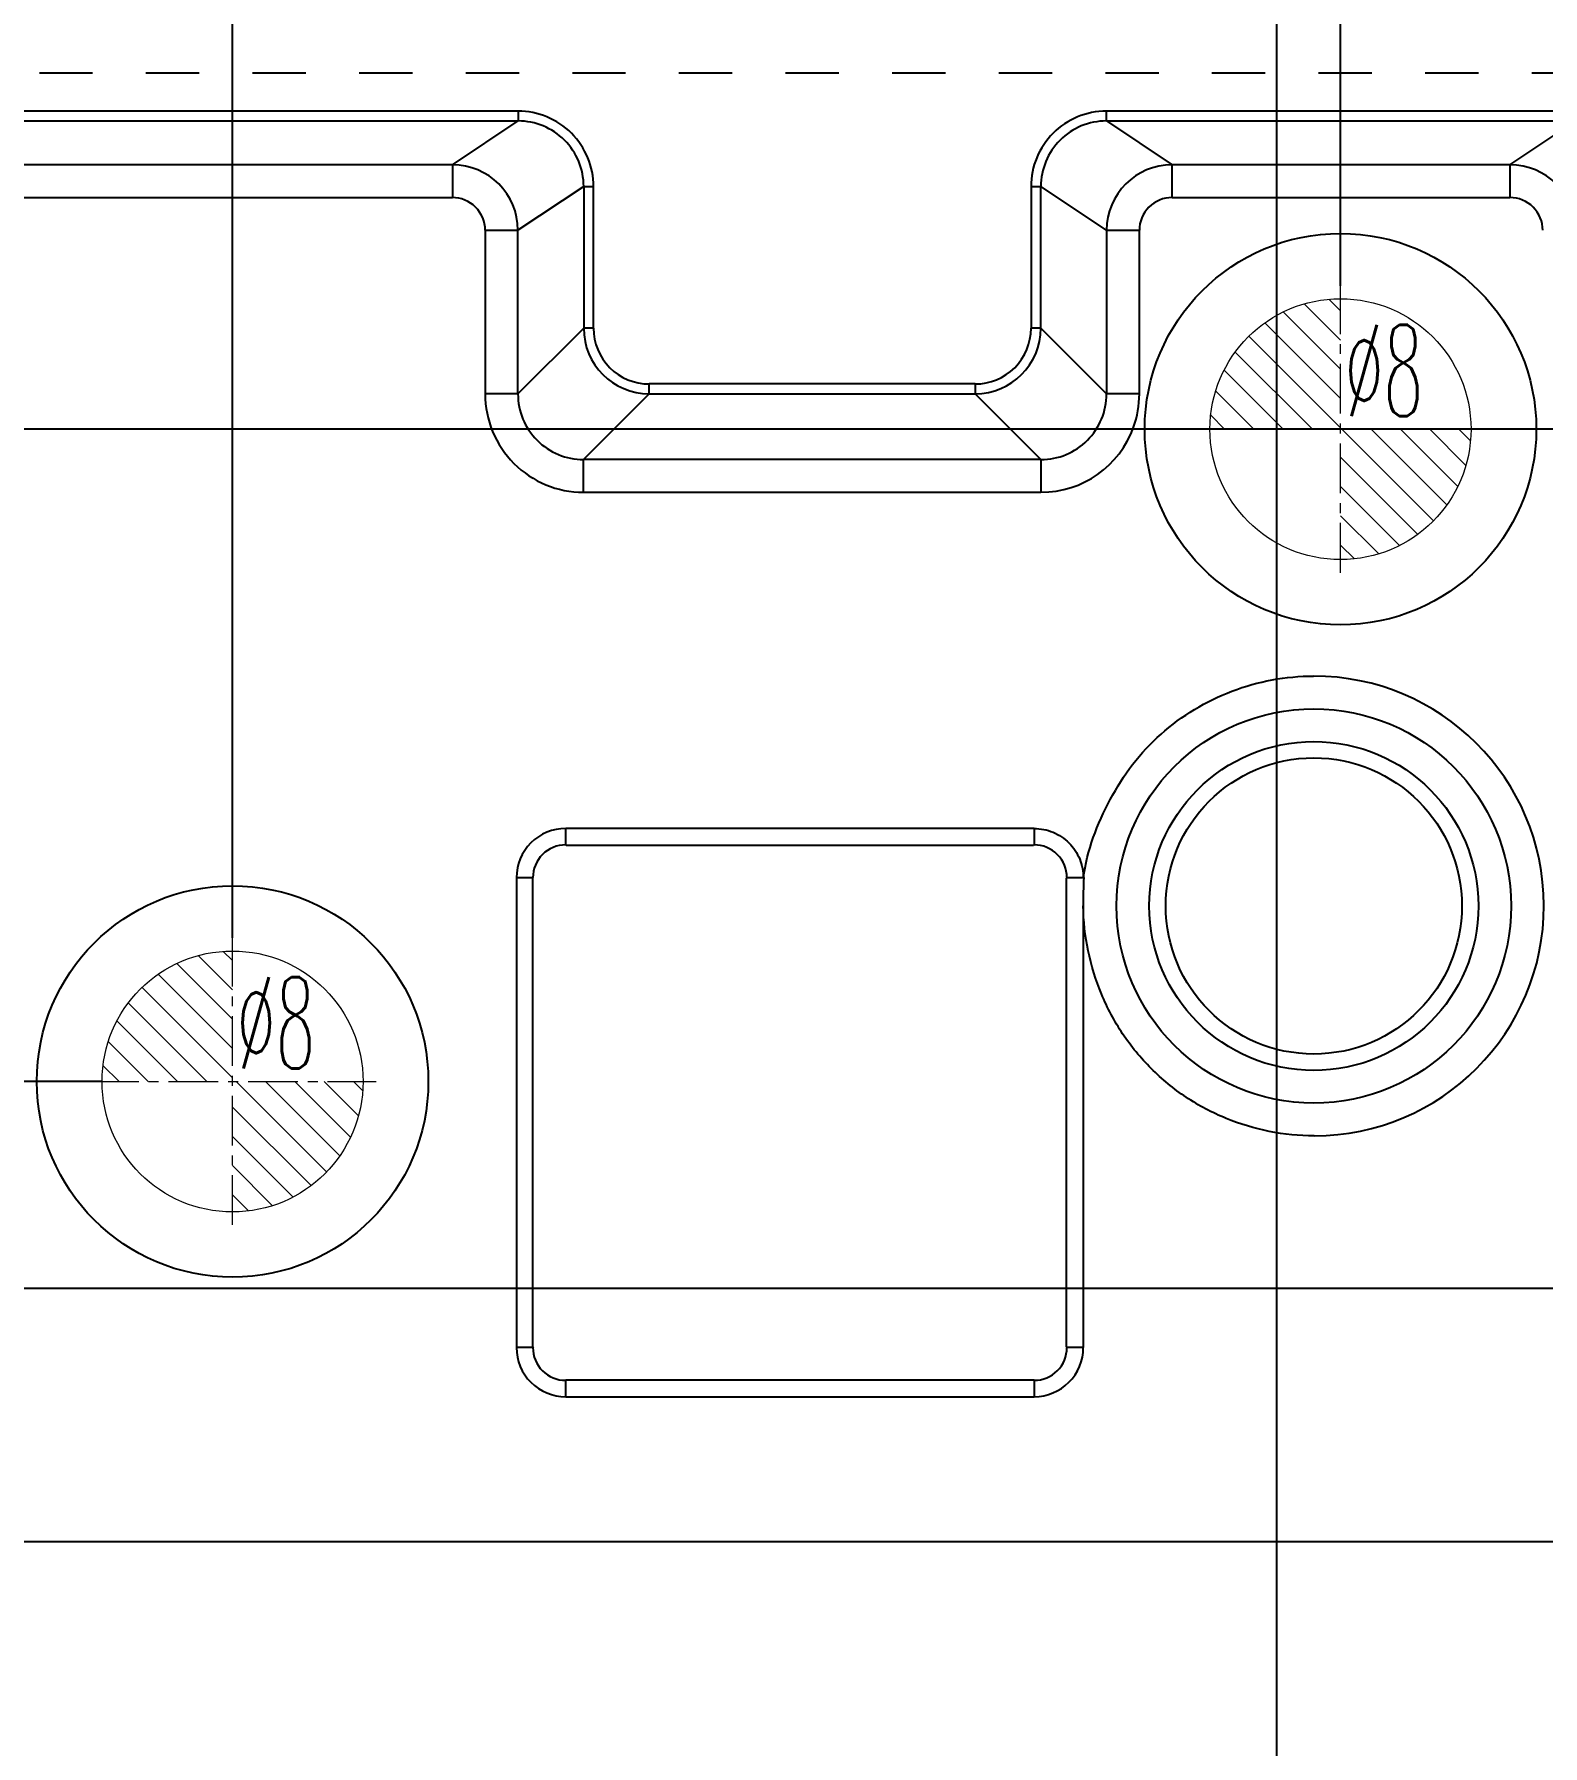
# Model space of a CAD drawing. Header units: millimetres. Extents: x -1265 to 1982, y -12197 to 1934.
# Drawn here: x -52 to -5.8, y -3891.1 to -3838.6 of the extents above; entities that cross this region are included whole.
import ezdxf
from ezdxf.enums import TextEntityAlignment as Align

# ---------------------------------------------------------------- set-up
doc = ezdxf.new("R2010")
doc.units = ezdxf.units.MM
doc.header["$LTSCALE"] = 16.335
doc.header["$PDMODE"] = 3
doc.header["$PDSIZE"] = 0.3125
doc.linetypes.add('CENTER', pattern=[0.6, 0.375, -0.075, 0.075, -0.075])
doc.linetypes.add('HIDDEN', pattern=[0.2, 0.1, -0.1])
doc.layers.get('0').update_dxf_attribs({"linetype": 'CONTINUOUS'})
doc.layers.get('Defpoints').update_dxf_attribs({"linetype": 'CONTINUOUS'})
doc.layers.add('DEFAULT_2', color=8, linetype='HIDDEN')
doc.layers.add('DIM', color=3, linetype='CONTINUOUS')
doc.layers.add('epin', color=13, linetype='CONTINUOUS', lineweight=9)
doc.styles.get("Standard").update_dxf_attribs({"font": 'txt', "width": 0.8})
doc.styles.add('TXT05', font='txt.shx', dxfattribs={"width": 0.5, "bigfont": 'gbcbig.shx'})
doc.dimstyles.new('11', dxfattribs={"dimtxt": 8, "dimasz": 8, "dimexe": 0, "dimexo": 0, "dimgap": 0, "dimtad": 0, "dimdsep": 46, "dimtxsty": 'Standard', "dimcen": 0, "dimclrd": 4, "dimclre": 4, "dimclrt": 6, "dimazin": 0, "dimtp": 0.01, "dimtm": 0.01, "dimtfac": 1, "dimtofl": 0, "dimtmove": 0, "dimatfit": 3, "dimfxl": 0, "dimtolj": 1, "dimarcsym": 0})

# ---------------------------------------------------------------- blocks, each defined once
blk = doc.blocks.new('epin_ejp_8')
at = {"layer": 'epin'}
h = blk.add_hatch(dxfattribs=at)
h.set_pattern_fill('_ANSI31', color=123, scale=0.2, angle=90, style=0)
h.set_pattern_definition([(135, (-2636.144526153047, 786.836571057916), (-0.4490128060534577, -0.4490128060534576), [])])
h.paths.add_polyline_path([(0, 4, 0.4142135623730951), (-4, 0), (0, -1.13686837721616e-13)])
h.paths.add_polyline_path([(4, 0), (0, -1.13686837721616e-13), (0, -4, 0.4142135623730951)])
at = {"layer": 'epin', "color": 1, "linetype": 'CENTER', "ltscale": 0.2487909397000306}
for p, q in [((0, -4.399999999999977), (0, 4.399999999999977)), ((-4.400000000000091, 0), (4.400000000000091, 0))]:
    blk.add_line(p, q, dxfattribs=at)
at = {"layer": 'epin'}
blk.add_circle((0, 0), 4, dxfattribs=at)
at = {"layer": 'epin', "color": 6, "style": 'TXT05', "width": 0.5}
blk.add_text('%%c8', height=2.8, dxfattribs=at).set_placement((1.32666666666637, 1.799999999999955), align=Align.MIDDLE)
blk = doc.blocks.new('09')
at = {"layer": 'epin'}
for p in [(-81.04549226877407, 2226.991178757758), (-115, 2206.991178757758)]:
    blk.add_blockref('epin_ejp_8', p, dxfattribs=at)
blk = doc.blocks.new('*D801')
at = {"layer": 'Defpoints', "color": 0}
for p in [(-140.2035707275354, -3884.866517514502), (16.34467641374681, -3884.866517514502), (69.32443530597135, -4030.591517514473)]:
    blk.add_point(p, dxfattribs=at)
at = {"layer": 'DIM', "color": 4, "lineweight": -2}
blk.add_line((16.34467641374681, -3884.866517514502), (-140.2035707275354, -3884.866517514502), dxfattribs=at)
at = {"layer": 'DIM', "color": 6, "insert": (-147.6702373942021, -3884.866517514502), "char_height": 4, "attachment_point": 5}
blk.add_mtext('\\A1;145.73', dxfattribs=at)
blk = doc.blocks.new('*D802')
at = {"layer": 'Defpoints', "color": 0}
for p in [(-140.2035707275354, -3879.866517514502), (-121.8780646940532, -3884.663009716902), (69.32443530597135, -4030.591517514473)]:
    blk.add_point(p, dxfattribs=at)
at = {"layer": 'DIM', "color": 4, "lineweight": -2}
for p, q in [((-136.2035707275354, -3879.866517514502), (-140.2035707275354, -3879.866517514502)), ((-132.2035707275354, -3884.663009716902), (-136.2035707275354, -3879.866517514502)), ((-121.8780646940532, -3884.663009716902), (-132.2035707275354, -3884.663009716902))]:
    blk.add_line(p, q, dxfattribs=at)
at = {"layer": 'DIM', "color": 6, "insert": (-147.6702373942021, -3879.866517514502), "char_height": 4, "attachment_point": 5}
blk.add_mtext('\\A1;145.93', dxfattribs=at)
blk = doc.blocks.new('*D803')
at = {"layer": 'Defpoints', "color": 0}
for p in [(-140.2035707275354, -3874.866517514502), (65.38143289409345, -3877.099017514503), (69.32443530597135, -4030.591517514473)]:
    blk.add_point(p, dxfattribs=at)
at = {"layer": 'DIM', "color": 4, "lineweight": -2}
for p, q in [((-136.2035707275354, -3874.866517514502), (-140.2035707275354, -3874.866517514502)), ((-132.2035707275354, -3877.099017514503), (-136.2035707275354, -3874.866517514502)), ((65.38143289409345, -3877.099017514503), (-132.2035707275354, -3877.099017514503))]:
    blk.add_line(p, q, dxfattribs=at)
at = {"layer": 'DIM', "color": 6, "insert": (-147.6702373942021, -3874.866517514502), "char_height": 4, "attachment_point": 5}
blk.add_mtext('\\A1;153.49', dxfattribs=at)
blk = doc.blocks.new('*D804')
at = {"layer": 'Defpoints', "color": 0}
for p in [(-140.2035707275354, -3869.866517514502), (-49.92806463956532, -3870.746517514542), (69.32443530597135, -4030.591517514473)]:
    blk.add_point(p, dxfattribs=at)
at = {"layer": 'DIM', "color": 4, "lineweight": -2}
for p, q in [((-136.2035707275354, -3869.866517514502), (-140.2035707275354, -3869.866517514502)), ((-132.2035707275354, -3870.746517514542), (-136.2035707275354, -3869.866517514502)), ((-49.92806463956532, -3870.746517514542), (-132.2035707275354, -3870.746517514542))]:
    blk.add_line(p, q, dxfattribs=at)
at = {"layer": 'DIM', "color": 6, "insert": (-147.6702373942021, -3869.866517514502), "char_height": 4, "attachment_point": 5}
blk.add_mtext('\\A1;159.85', dxfattribs=at)
blk = doc.blocks.new('*D805')
at = {"layer": 'Defpoints', "color": 0}
for p in [(-140.2035707275354, -3864.866517514502), (-110.9280646395653, -3869.099036059859), (69.32443530597135, -4030.591517514473)]:
    blk.add_point(p, dxfattribs=at)
at = {"layer": 'DIM', "color": 4, "lineweight": -2}
for p, q in [((-136.2035707275354, -3864.866517514502), (-140.2035707275354, -3864.866517514502)), ((-132.2035707275354, -3869.099036059859), (-136.2035707275354, -3864.866517514502)), ((-110.9280646395653, -3869.099036059859), (-132.2035707275354, -3869.099036059859))]:
    blk.add_line(p, q, dxfattribs=at)
at = {"layer": 'DIM', "color": 6, "insert": (-147.1369040608687, -3864.866517514502), "char_height": 4, "attachment_point": 5}
blk.add_mtext('\\A1;161.49', dxfattribs=at)
blk = doc.blocks.new('*D806')
at = {"layer": 'Defpoints', "color": 0}
for p in [(-140.2035707275354, -3850.746517514542), (21.12443530596164, -3850.746517514542), (69.32443530597135, -4030.591517514473)]:
    blk.add_point(p, dxfattribs=at)
at = {"layer": 'DIM', "color": 4, "lineweight": -2}
blk.add_line((21.12443530596164, -3850.746517514542), (-140.2035707275354, -3850.746517514542), dxfattribs=at)
at = {"layer": 'DIM', "color": 6, "insert": (-147.6702373942021, -3850.746517514542), "char_height": 4, "attachment_point": 5}
blk.add_mtext('\\A1;179.85', dxfattribs=at)
blk = doc.blocks.new('*D807')
at = {"layer": 'Defpoints', "color": 0}
for p in [(-140.2035707275354, -3845.746517514542), (-75.25234530803573, -3845.914923119702), (69.32443530597135, -4030.591517514473)]:
    blk.add_point(p, dxfattribs=at)
at = {"layer": 'DIM', "color": 4, "lineweight": -2}
for p, q in [((-136.2035707275354, -3845.746517514542), (-140.2035707275354, -3845.746517514542)), ((-132.2035707275354, -3845.914923119702), (-136.2035707275354, -3845.746517514542)), ((-75.25234530803573, -3845.914923119702), (-132.2035707275354, -3845.914923119702))]:
    blk.add_line(p, q, dxfattribs=at)
at = {"layer": 'DIM', "color": 6, "insert": (-147.6702373942021, -3845.746517514542), "char_height": 4, "attachment_point": 5}
blk.add_mtext('\\A1;184.68', dxfattribs=at)
blk = doc.blocks.new('*D813')
at = {"layer": 'Defpoints', "color": 0}
for p in [(-11.97355690833939, -3828.483715444941), (-11.97355690833939, -3846.346517514542), (69.32443530597135, -4030.591517514473)]:
    blk.add_point(p, dxfattribs=at)
at = {"layer": 'DIM', "color": 4, "lineweight": -2}
blk.add_line((-11.97355690833939, -3846.346517514542), (-11.97355690833939, -3828.483715444941), dxfattribs=at)
at = {"layer": 'DIM', "color": 6, "insert": (-11.97355690833877, -3824.217048778275), "char_height": 4, "attachment_point": 5, "rotation": 90}
blk.add_mtext('\\A1;81.3', dxfattribs=at)
blk = doc.blocks.new('*D814')
at = {"layer": 'Defpoints', "color": 0}
for p in [(-16.97355690833939, -3828.483715444941), (-13.92806463956532, -3931.346517514542), (69.32443530597135, -4030.591517514473)]:
    blk.add_point(p, dxfattribs=at)
at = {"layer": 'DIM', "color": 4, "lineweight": -2}
for p, q in [((-16.97355690833939, -3832.483715444941), (-16.97355690833939, -3828.483715444941)), ((-13.9280646395653, -3836.483715444941), (-16.97355690833939, -3832.483715444941)), ((-13.92806463956532, -3931.346517514542), (-13.9280646395653, -3836.483715444941))]:
    blk.add_line(p, q, dxfattribs=at)
at = {"layer": 'DIM', "color": 6, "insert": (-16.97355690833878, -3822.083715444941), "char_height": 4, "attachment_point": 5, "rotation": 90}
blk.add_mtext('\\A1;83.25', dxfattribs=at)
blk = doc.blocks.new('*D815')
at = {"layer": 'Defpoints', "color": 0}
for p in [(-45.92806463956532, -3828.483715444941), (-45.92806463956532, -3866.346517514542), (69.32443530597135, -4030.591517514473)]:
    blk.add_point(p, dxfattribs=at)
at = {"layer": 'DIM', "color": 4, "lineweight": -2}
blk.add_line((-45.92806463956532, -3866.346517514542), (-45.92806463956532, -3828.483715444941), dxfattribs=at)
at = {"layer": 'DIM', "color": 6, "insert": (-45.9280646395647, -3821.550382111608), "char_height": 4, "attachment_point": 5, "rotation": 90}
blk.add_mtext('\\A1;115.25', dxfattribs=at)
blk = doc.blocks.new('*D816')
at = {"layer": 'Defpoints', "color": 0}
for p in [(-54.5430646940532, -3828.483715444941), (-54.5430646940532, -3927.614497804258), (69.32443530597135, -4030.591517514473)]:
    blk.add_point(p, dxfattribs=at)
at = {"layer": 'DIM', "color": 4, "lineweight": -2}
blk.add_line((-54.5430646940532, -3927.614497804258), (-54.5430646940532, -3828.483715444941), dxfattribs=at)
at = {"layer": 'DIM', "color": 6, "insert": (-54.54306469405258, -3821.017048778275), "char_height": 4, "attachment_point": 5, "rotation": 90}
blk.add_mtext('\\A1;123.87', dxfattribs=at)
blk = doc.blocks.new('*D817')
at = {"layer": 'Defpoints', "color": 0}
for p in [(-70.9280646940532, -3828.483715444941), (-70.9280646940532, -3873.646259061453), (69.32443530597135, -4030.591517514473)]:
    blk.add_point(p, dxfattribs=at)
at = {"layer": 'DIM', "color": 4, "lineweight": -2}
blk.add_line((-70.9280646940532, -3873.646259061453), (-70.9280646940532, -3828.483715444941), dxfattribs=at)
at = {"layer": 'DIM', "color": 6, "insert": (-70.92806469405258, -3821.283715444942), "char_height": 4, "attachment_point": 5, "rotation": 90}
blk.add_mtext('\\A1;140.25', dxfattribs=at)
blk = doc.blocks.new('*D818')
at = {"layer": 'Defpoints', "color": 0}
for p in [(-75.9280646940532, -3828.483715444941), (-73.53129098455321, -3842.614923119702), (69.32443530597135, -4030.591517514473)]:
    blk.add_point(p, dxfattribs=at)
at = {"layer": 'DIM', "color": 4, "lineweight": -2}
for p, q in [((-75.9280646940532, -3832.483715444941), (-75.9280646940532, -3828.483715444941)), ((-73.53129098455321, -3836.483715444941), (-75.9280646940532, -3832.483715444941)), ((-73.53129098455321, -3842.614923119702), (-73.53129098455321, -3836.483715444941))]:
    blk.add_line(p, q, dxfattribs=at)
at = {"layer": 'DIM', "color": 6, "insert": (-75.92806469405258, -3821.017048778275), "char_height": 4, "attachment_point": 5, "rotation": 90}
blk.add_mtext('\\A1;142.86', dxfattribs=at)
blk = doc.blocks.new('*D819')
at = {"layer": 'Defpoints', "color": 0}
for p in [(-80.9280646940532, -3828.483715444941), (-78.66306469405322, -4026.320267514502), (69.32443530597135, -4030.591517514473)]:
    blk.add_point(p, dxfattribs=at)
at = {"layer": 'DIM', "color": 4, "lineweight": -2}
for p, q in [((-80.9280646940532, -3832.483715444941), (-80.9280646940532, -3828.483715444941)), ((-78.66306469405318, -3836.483715444941), (-80.9280646940532, -3832.483715444941)), ((-78.66306469405322, -4026.320267514502), (-78.66306469405318, -3836.483715444941))]:
    blk.add_line(p, q, dxfattribs=at)
at = {"layer": 'DIM', "color": 6, "insert": (-80.92806469405258, -3821.017048778275), "char_height": 4, "attachment_point": 5, "rotation": 90}
blk.add_mtext('\\A1;147.99', dxfattribs=at)
blk = doc.blocks.new('*D820')
at = {"layer": 'Defpoints', "color": 0}
for p in [(-97.58009372802917, -3828.799823757268), (-93.92806463956532, -4010.108108161006), (69.32443530597135, -4030.591517514473)]:
    blk.add_point(p, dxfattribs=at)
at = {"layer": 'DIM', "color": 4, "lineweight": -2}
for p, q in [((-97.58009372802917, -3832.799823757268), (-97.58009372802917, -3828.799823757268)), ((-93.92806463956528, -3836.799823757268), (-97.58009372802917, -3832.799823757268)), ((-93.92806463956532, -4010.108108161006), (-93.92806463956528, -3836.799823757268))]:
    blk.add_line(p, q, dxfattribs=at)
at = {"layer": 'DIM', "color": 6, "insert": (-97.58009372802854, -3821.333157090602), "char_height": 4, "attachment_point": 5, "rotation": 90}
blk.add_mtext('\\A1;163.25', dxfattribs=at)
blk = doc.blocks.new('*D821')
at = {"layer": 'Defpoints', "color": 0}
for p in [(-85.9280646940532, -3828.483715444941), (-85.9280646940532, -3989.493549696701), (69.32443530597135, -4030.591517514473)]:
    blk.add_point(p, dxfattribs=at)
at = {"layer": 'DIM', "color": 4, "lineweight": -2}
blk.add_line((-85.9280646940532, -3989.493549696701), (-85.9280646940532, -3828.483715444941), dxfattribs=at)
at = {"layer": 'DIM', "color": 6, "insert": (-85.92806469405258, -3821.017048778275), "char_height": 4, "attachment_point": 5, "rotation": 90}
blk.add_mtext('\\A1;155.25', dxfattribs=at)
blk = doc.blocks.new('*D822')
at = {"layer": 'Defpoints', "color": 0}
for p in [(-115.7400048813579, -3828.471217531514), (-112.8330646940532, -4023.099036059859), (69.32443530597135, -4030.591517514473)]:
    blk.add_point(p, dxfattribs=at)
at = {"layer": 'DIM', "color": 4, "lineweight": -2}
for p, q in [((-115.7400048813579, -3832.471217531514), (-115.7400048813579, -3828.471217531514)), ((-112.8330646940532, -3836.471217531514), (-115.7400048813579, -3832.471217531514)), ((-112.8330646940532, -4023.099036059859), (-112.8330646940532, -3836.471217531514))]:
    blk.add_line(p, q, dxfattribs=at)
at = {"layer": 'DIM', "color": 6, "insert": (-115.7400048813573, -3821.537884198181), "char_height": 4, "attachment_point": 5, "rotation": 90}
blk.add_mtext('\\A1;182.16', dxfattribs=at)
blk = doc.blocks.new('*D823')
at = {"layer": 'Defpoints', "color": 0}
for p in [(-104.7930646940532, -3828.483715444941), (-104.7930646940532, -3942.687765781309), (69.32443530597135, -4030.591517514473)]:
    blk.add_point(p, dxfattribs=at)
at = {"layer": 'DIM', "color": 4, "lineweight": -2}
blk.add_line((-104.7930646940532, -3942.687765781309), (-104.7930646940532, -3828.483715444941), dxfattribs=at)
at = {"layer": 'DIM', "color": 6, "insert": (-104.7930646940526, -3821.550382111608), "char_height": 4, "attachment_point": 5, "rotation": 90}
blk.add_mtext('\\A1;174.12', dxfattribs=at)
blk = doc.blocks.new('*D824')
at = {"layer": 'Defpoints', "color": 0}
for p in [(-132.6501339203824, -3828.316640828249), (-124.9280646395653, -3937.510286059859), (69.32443530597135, -4030.591517514473)]:
    blk.add_point(p, dxfattribs=at)
at = {"layer": 'DIM', "color": 4, "lineweight": -2}
for p, q in [((-132.6501339203824, -3832.316640828249), (-132.6501339203824, -3828.316640828249)), ((-124.9280646395653, -3836.316640828249), (-132.6501339203824, -3832.316640828249)), ((-124.9280646395653, -3937.510286059859), (-124.9280646395653, -3836.316640828249))]:
    blk.add_line(p, q, dxfattribs=at)
at = {"layer": 'DIM', "color": 6, "insert": (-132.6501339203817, -3820.849974161582), "char_height": 4, "attachment_point": 5, "rotation": 90}
blk.add_mtext('\\A1;194.25', dxfattribs=at)
blk = doc.blocks.new('*D825')
at = {"layer": 'Defpoints', "color": 0}
for p in [(-91.92806463956532, -3828.483715444941), (-91.92806463956532, -3927.305462103951), (69.32443530597135, -4030.591517514473)]:
    blk.add_point(p, dxfattribs=at)
at = {"layer": 'DIM', "color": 4, "lineweight": -2}
blk.add_line((-91.92806463956532, -3927.305462103951), (-91.92806463956532, -3828.483715444941), dxfattribs=at)
at = {"layer": 'DIM', "color": 6, "insert": (-91.9280646395647, -3821.550382111608), "char_height": 4, "attachment_point": 5, "rotation": 90}
blk.add_mtext('\\A1;161.25', dxfattribs=at)
blk = doc.blocks.new('*D826')
at = {"layer": 'Defpoints', "color": 0}
for p in [(-121.8780646940384, -3828.483715444941), (-121.8780646940384, -3898.950509716937), (69.32443530597135, -4030.591517514473)]:
    blk.add_point(p, dxfattribs=at)
at = {"layer": 'DIM', "color": 4, "lineweight": -2}
blk.add_line((-121.8780646940384, -3898.950509716937), (-121.8780646940384, -3828.483715444941), dxfattribs=at)
at = {"layer": 'DIM', "color": 6, "insert": (-121.8780646940378, -3823.150382111608), "char_height": 4, "attachment_point": 5, "rotation": 90}
blk.add_mtext('\\A1;191.2', dxfattribs=at)
blk = doc.blocks.new('*D827')
at = {"layer": 'Defpoints', "color": 0}
for p in [(-126.8780646940384, -3828.483715444941), (-122.9280646395653, -3987.699036059859), (69.32443530597135, -4030.591517514473)]:
    blk.add_point(p, dxfattribs=at)
at = {"layer": 'DIM', "color": 4, "lineweight": -2}
for p, q in [((-126.8780646940384, -3832.483715444941), (-126.8780646940384, -3828.483715444941)), ((-122.9280646395653, -3836.483715444941), (-126.8780646940384, -3832.483715444941)), ((-122.9280646395653, -3987.699036059859), (-122.9280646395653, -3836.483715444941))]:
    blk.add_line(p, q, dxfattribs=at)
at = {"layer": 'DIM', "color": 6, "insert": (-126.8780646940378, -3821.017048778275), "char_height": 4, "attachment_point": 5, "rotation": 90}
blk.add_mtext('\\A1;192.25', dxfattribs=at)
blk = doc.blocks.new('*D828')
at = {"layer": 'Defpoints', "color": 0}
for p in [(-110.9280646395653, -3828.483715444941), (-110.9280646395653, -3864.699036059859), (69.32443530597135, -4030.591517514473)]:
    blk.add_point(p, dxfattribs=at)
at = {"layer": 'DIM', "color": 4, "lineweight": -2}
blk.add_line((-110.9280646395653, -3864.699036059859), (-110.9280646395653, -3828.483715444941), dxfattribs=at)
at = {"layer": 'DIM', "color": 6, "insert": (-110.9280646395647, -3821.283715444942), "char_height": 4, "attachment_point": 5, "rotation": 90}
blk.add_mtext('\\A1;180.25', dxfattribs=at)

msp = doc.modelspace()

# ---------------------------------------------------------------- linework, layer by layer
at = {"color": 7, "linetype": 'Continuous'}
for p, q in [((-62.6579370152532, -3841.296894298102), (-37.17689136825319, -3841.296894298102)), ((-37.1771146157532, -3840.995440218002), (-62.6579346729532, -3840.995440218002)), ((-39.19072756335321, -3842.639281330302), (-37.17689136825319, -3841.296894298102)), ((-37.17689136825319, -3840.995440218002), (-37.17689136825319, -3841.296894298102)), ((-19.1467380198532, -3841.296894298102), (-19.1467380198532, -3840.995440218002)), ((-19.1467380198532, -3841.296894298102), (-17.1329018247532, -3842.639281330302)), ((-19.1467380198532, -3841.296894298102), (-4.765641368253199, -3841.296894298102)), ((-4.765864615753202, -3840.995440218002), (-19.1464864513532, -3840.995440218002)), ((-6.779477563353197, -3842.639281330302), (-4.765641368253199, -3841.296894298102)), ((-39.19072756335321, -3842.639281330302), (-65.8895605509532, -3842.639281330302)), ((-39.19072756335321, -3842.639281330302), (-39.19072756335321, -3843.644128264002)), ((-17.1329018247532, -3843.644128264002), (-17.1329018247532, -3842.639281330302)), ((-6.779477563353197, -3842.639281330302), (-17.1329018247532, -3842.639281330302)), ((-6.779477563353197, -3842.639281330302), (-6.779477563353197, -3843.644128264002)), ((-35.16705205935321, -3843.306236153002), (-37.18118673775321, -3844.648822148702)), ((-35.16705205935321, -3843.306236153002), (-35.16705205935321, -3847.652443656702)), ((-35.16705205935321, -3843.306236153002), (-34.86565537585321, -3843.306236153002)), ((-34.86565537585321, -3847.652352883502), (-34.86565537585321, -3843.306121080802)), ((-21.4579740122532, -3843.306151372402), (-21.4579740122532, -3847.652352883402)), ((-21.4579740122532, -3843.306236153002), (-21.1565773287532, -3843.306236153002)), ((-21.1565773287532, -3847.652443656702), (-21.1565773287532, -3843.306236153002)), ((-19.1424426503532, -3844.648822148702), (-21.1565773287532, -3843.306236153002)), ((-65.8865240606532, -3843.644128263902), (-39.1907275635532, -3843.644128263902)), ((-17.1329018246532, -3843.644128264002), (-6.779477563353197, -3843.644128264002)), ((-38.18584234935321, -3844.648822148702), (-38.18584234935321, -3849.666413184202)), ((-38.18584234935321, -3844.648822148702), (-37.18118673775321, -3844.648822148702)), ((-37.18118673775321, -3849.666578335002), (-37.18118673775321, -3844.648822148702)), ((-19.1424426503532, -3844.648822148702), (-19.1424426503532, -3849.666578335002)), ((-19.1424426503532, -3844.648822148702), (-18.1377870387532, -3844.648822148702)), ((-18.1377870387532, -3849.666413290302), (-18.1377870387532, -3844.648822148702)), ((-37.18118673775321, -3849.666578335002), (-35.16705205935321, -3847.652443656702)), ((-34.86565537585321, -3847.652443656702), (-35.16705205935321, -3847.652443656702)), ((-21.1565773287532, -3847.652443656702), (-21.4579740122532, -3847.652443656702)), ((-21.1565773287532, -3847.652443656702), (-19.1424426503532, -3849.666578335002)), ((-37.18118673775321, -3849.666578335002), (-38.18584234935321, -3849.666578335002)), ((-33.15774083615321, -3849.661754879902), (-35.17187551455321, -3851.675889558202)), ((-33.15774083615321, -3849.661754879902), (-33.15774083615321, -3849.360358196402)), ((-33.15774083615321, -3849.661754879902), (-23.1658885519532, -3849.661754879902)), ((-23.1659793251532, -3849.360358196402), (-33.15765006295319, -3849.360358196402)), ((-23.1658885519532, -3849.360358196402), (-23.1658885519532, -3849.661754879902)), ((-21.1517538735532, -3851.675889558202), (-23.1658885519532, -3849.661754879902)), ((-18.1377870387532, -3849.666578334902), (-19.1424426503532, -3849.666578334902)), ((-35.1718755143532, -3852.680545169802), (-35.1718755143532, -3851.675889558202)), ((-21.1517538735532, -3851.675889558202), (-35.17187551455321, -3851.675889558202)), ((-21.1517538735532, -3851.675889558202), (-21.1517538735532, -3852.680545169802)), ((-35.1717104699532, -3852.680545169802), (-21.15191902455319, -3852.680545169802)), ((-35.7180870047532, -3863.492107422402), (-35.7180870047532, -3862.989913531902)), ((-21.36159399815321, -3862.989913531902), (-35.7180864817532, -3862.989913531902)), ((-21.3615936321532, -3862.989913531902), (-21.3615936321532, -3863.492107422402)), ((-35.6999269128532, -3863.510267514502), (-35.7180870049532, -3863.492107422402)), ((-21.3797942330532, -3863.510267514502), (-35.6998863878532, -3863.510267514502)), ((-21.3615936321532, -3863.492107422402), (-21.37975372425321, -3863.510267514502)), ((-37.2246686767532, -3864.496493899802), (-37.2246686767532, -3878.905539302202)), ((-37.2246686767532, -3864.496495203602), (-36.7224747861532, -3864.496495203602)), ((-36.7224747861532, -3878.905539825502), (-36.7224747861532, -3864.496495203602)), ((-36.70431469405321, -3864.514655295702), (-36.7224747861532, -3864.496495203602)), ((-20.35720585095321, -3864.496495203602), (-20.3753659430532, -3864.514655295702)), ((-20.35720585095321, -3864.496495203802), (-19.8312746618532, -3864.496495203802)), ((-20.3753659430532, -3864.514655295702), (-20.3753659430532, -3878.887379733402)), ((-19.8550119604532, -3865.365667418802), (-19.8550119604532, -3878.905541129302)), ((-36.7224747861532, -3878.905539825302), (-37.2246686767532, -3878.905539825302)), ((-36.70431469405321, -3878.887379733402), (-36.7224747861532, -3878.905539825502)), ((-20.3753659430532, -3878.887379733402), (-20.35720585095321, -3878.905539825502)), ((-19.8550119604532, -3878.905539825502), (-20.35720585095321, -3878.905539825502)), ((-35.6999269128532, -3879.891767514502), (-35.7180870049532, -3879.909927606602)), ((-35.7180870049532, -3880.412121497202), (-35.7180870049532, -3879.909927606702)), ((-21.3615936321532, -3879.909927606602), (-35.7180870049532, -3879.909927606602)), ((-21.37975372425321, -3879.891767514502), (-21.3615936321532, -3879.909927606602)), ((-21.36159363235321, -3879.909927606702), (-21.36159363235321, -3880.412121497202)), ((-35.7180883088532, -3880.412121497202), (-21.3615941554532, -3880.412121497202))]:
    msp.add_line(p, q, dxfattribs=at)
for centre, radius in [((-11.97355696285321, -3850.746498969202), 6), ((-12.7900047429532, -3865.365034815802), 6.043990637699999), ((-12.7900047429532, -3865.365034815802), 5.0419352812), ((-12.7900047429532, -3865.365034815802), 4.5397413907), ((-45.92806469405321, -3870.746498969202), 6)]:
    msp.add_circle(centre, radius, dxfattribs=at)
for centre, radius, start, end in [((-37.1764739209532, -3843.306273935702), 2.3108253249, 0.003789972974230886, 90.0158856538996), ((-37.1762580761532, -3843.306100223502), 2.0092059922, 359.9961240842131, 90.01806035319944), ((-19.14716177105321, -3843.306267420002), 2.3108183678, 89.98325579410054, 179.9971226422176), ((-19.1473713120532, -3843.306100223502), 2.0092059922, 89.98193964630063, 180.003875913025), ((-39.1911865855532, -3844.649281181602), 2.0099999021, 0.01308493220224188, 89.98691547250031), ((-17.1324428024532, -3844.649281181202), 2.0099999019, 90.01308453600015, 179.986915082076), ((-6.779936585553202, -3844.649281181602), 2.0099999021, 0.01308493220224188, 89.98691547250031), ((-39.1905368320532, -3844.648822718502), 1.004694457, 3.2494310230682e-05, 90.01087704890047), ((-17.1330925560532, -3844.648822718502), 1.004694457, 89.98912295939971, 179.9999675058982), ((-6.779286832053202, -3844.648822718502), 1.004694457, 3.2494310230682e-05, 90.01087704010034), ((-33.1577282097532, -3847.652431030202), 2.0093182055, 180.0003597868013, 269.9996402149998), ((-33.1580015151532, -3847.652704329702), 1.7076365926, 179.9882081580934, 270.0117920449003), ((-23.1656278789532, -3847.652704335702), 1.7076365926, 269.9882081570007, 0.01179204591805435), ((-23.1659020858532, -3847.652430122702), 2.0093193218, 270.0003856631004, 359.9996143387088), ((-35.1722635428532, -3849.666966363302), 3.0135788572, 179.9894826603068, 270.0105153186997), ((-35.17313274245321, -3849.667835548202), 2.0080543684, 179.9641256991226, 270.0358747126995), ((-21.1504966603532, -3849.667835563002), 2.0080543684, 269.9641256990005, 0.03587471260020797), ((-21.1515330251532, -3849.666937992302), 3.0136072022, 269.9926612404998, 340.3057737183957), ((-12.7900047429532, -3865.365034815802), 7.0483784189, 270.0868479726998, 90.07971274840061), ((-35.7184094778532, -3864.496237457302), 1.5063239601, 89.98771425270044, 180.0080045822043), ((-35.7192030430532, -3864.495379147102), 1.0032722984, 89.93626428460016, 180.0637367654863), ((-21.36047759405321, -3864.495379147102), 1.0032722984, 359.9362632359206, 90.06373571709993), ((-35.71834475175321, -3878.905862298702), 1.5063239596, 179.9877142384076, 270.0080045781007), ((-35.7192030615532, -3878.906655863602), 1.0032722984, 179.9362642844829, 270.0637367654), ((-21.36127136865321, -3878.905797546702), 1.5063239851, 269.9877222142008, 0.008004665320112125), ((-21.36047759405321, -3878.906655882002), 1.0032722984, 269.9362642851994, 0.0637367650173333)]:
    msp.add_arc(centre, radius, start, end, dxfattribs=at)
for points in [[(-18.3142082551532, -3850.682524777802), (-18.1987024380532, -3850.358739414002), (-18.13778781765321, -3850.010184370602), (-18.1377870387532, -3849.666413290302)], [(-19.8522406156532, -3865.365667359402), (-19.8522492722532, -3865.075859030702), (-19.8435257894532, -3864.786044469702), (-19.8312746618532, -3864.496495203802)]]:
    msp.add_open_spline(points, degree=3, dxfattribs=at)
for points, knots in [([(-19.8529851659532, -3864.506830808502), (-19.7991659151532, -3864.085901287802), (-19.5807936686532, -3863.254986984202), (-19.0552043457532, -3862.089140736402), (-18.3757947871532, -3861.001570759602), (-17.4986284847532, -3860.065051711802), (-16.4643160253532, -3859.306154570602), (-14.9339781313532, -3858.556610508402), (-13.6469630841532, -3858.315085755202), (-12.7998129902532, -3858.315085755202)], [0, 0, 0, 0, 0.1248615714, 0.2504801761, 0.3754340428, 0.5003861871999999, 0.6256382299000001, 0.7507365387999999, 1, 1, 1, 1]), ([(-21.36159399815321, -3862.989913531902), (-21.1647979008532, -3862.989914204402), (-20.7668214773532, -3863.068932052002), (-20.2643837319532, -3863.407015407502), (-19.9301579514532, -3863.911990624002), (-19.85298560745321, -3864.309995476302), (-19.8529851659532, -3864.506830808502)], [0, 0, 0, 0, 0.2499510276, 0.499970857, 0.7499991401999999, 1, 1, 1, 1]), ([(-12.7793187560532, -3872.414842214102), (-13.69724596155321, -3872.414842214102), (-15.09549597315321, -3872.138098301802), (-16.7255956383532, -3871.266650877302), (-17.8028772635532, -3870.384047093602), (-18.6880191267532, -3869.309699073702), (-19.3401210319532, -3868.079042223702), (-19.7486017254532, -3866.750427483302), (-19.8549706627532, -3865.826473332602), (-19.8550119604532, -3865.365667418802)], [0, 0, 0, 0, 0.2491456045, 0.3742610749, 0.4994180599, 0.6245970378, 0.749634545, 0.8749271536, 1, 1, 1, 1])]:
    msp.add_open_spline(points, degree=3, knots=knots, dxfattribs=at)
at = {"layer": 'DEFAULT_2', "color": 8, "linetype": 'HIDDEN'}
msp.add_line((-94.31982431825321, -3839.819183481402), (84.1452779344468, -3839.819183481402), dxfattribs=at)

# ---------------------------------------------------------------- block references
msp.add_blockref('09', (69.07193536043468, -6077.737696272299))

# ---------------------------------------------------------------- dimensions: what is measured, and where the dimension line sits
at = {"layer": 'DIM'}
for feature_location, offset, dtype, picture, middle in [((-124.9280646395653, -3937.510286059859), (-7.722069280817081, 109.19364523160993), 1, '*D824', (-132.6501339203817, -3820.849974161582)), ((-122.9280646395653, -3987.699036059859), (-3.9500000544730938, 159.2153206149178), 1, '*D827', (-126.8780646940378, -3821.017048778275)), ((-110.9280646395653, -3864.699036059859), (0, 36.2153206149178), 1, '*D828', (-110.9280646395647, -3821.283715444942)), ((-93.92806463956532, -4010.108108161006), (-3.6520290884638484, 181.30828440373807), 1, '*D820', (-97.58009372802854, -3821.333157090602)), ((-85.9280646940532, -3989.493549696701), (0, 161.0098342517599), 1, '*D821', (-85.92806469405258, -3821.017048778275)), ((-78.66306469405322, -4026.320267514502), (-2.2649999999999864, 197.8365520695611), 1, '*D819', (-80.92806469405258, -3821.017048778275)), ((-73.53129098455321, -3842.614923119702), (-2.396773709499996, 14.131207674760844), 1, '*D818', (-75.92806469405258, -3821.017048778275)), ((-70.9280646940532, -3873.646259061453), (0, 45.16254361651181), 1, '*D817', (-70.92806469405258, -3821.283715444942)), ((-54.5430646940532, -3927.614497804258), (0, 99.13078235931698), 1, '*D816', (-54.54306469405258, -3821.017048778275)), ((-112.8330646940532, -4023.099036059859), (-2.9069401873046985, 194.62781852834496), 1, '*D822', (-115.7400048813573, -3821.537884198181)), ((-104.7930646940532, -3942.687765781309), (0, 114.2040503363678), 1, '*D823', (-104.7930646940526, -3821.550382111608)), ((-91.92806463956532, -3927.305462103951), (0, 98.82174665900993), 1, '*D825', (-91.9280646395647, -3821.550382111608)), ((-45.92806463956532, -3866.346517514542), (0, 37.862802069601), 1, '*D815', (-45.9280646395647, -3821.550382111608)), ((-13.92806463956532, -3931.346517514542), (-3.045492268774069, 102.862802069601), 1, '*D814', (-16.97355690833878, -3822.083715444941)), ((-121.8780646940384, -3898.950509716937), (0, 70.46679427199615), 1, '*D826', (-121.8780646940378, -3823.150382111608)), ((-11.97355690833939, -3846.346517514542), (0, 17.862802069601003), 1, '*D813', (-11.97355690833877, -3824.217048778275)), ((-75.25234530803573, -3845.914923119702), (-64.95122541949968, 0.16840560515993275), 0, '*D807', (-147.6702373942021, -3845.746517514542)), ((21.12443530596164, -3850.746517514542), (-161.32800603349705, 0), 0, '*D806', (-147.6702373942021, -3850.746517514542)), ((-110.9280646395653, -3869.099036059859), (-29.2755060879701, 4.232518545356925), 0, '*D805', (-147.1369040608687, -3864.866517514502)), ((-49.92806463956532, -3870.746517514542), (-90.27550608797009, 0.8800000000401269), 0, '*D804', (-147.6702373942021, -3869.866517514502)), ((65.38143289409345, -3877.099017514503), (-205.58500362162886, 2.2325000000009823), 0, '*D803', (-147.6702373942021, -3874.866517514502)), ((-121.8780646940532, -3884.663009716902), (-18.325506033482213, 4.796492202399804), 0, '*D802', (-147.6702373942021, -3879.866517514502)), ((16.34467641374681, -3884.866517514502), (-156.54824714128222, 0), 0, '*D801', (-147.6702373942021, -3884.866517514502))]:
    dim = msp.add_ordinate_dim(feature_location=feature_location, offset=offset, dtype=dtype, origin=(69.32443530597135, -4030.591517514473), dimstyle='11', override={"dimtxt": 4, "dimasz": 2, "dimfxl": 1.25, "dimarcsym": 1}, dxfattribs=at)
    dim.commit()
    dim.dimension.update_dxf_attribs({"geometry": picture, "text_midpoint": middle})

doc.saveas('drawing.dxf')
